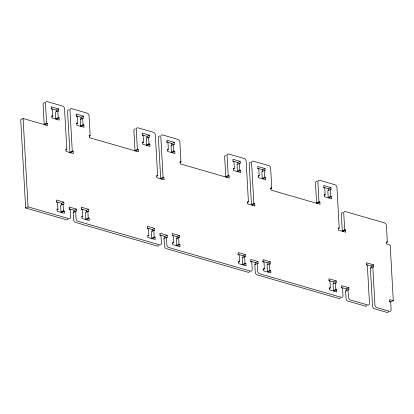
<?xml version="1.0" encoding="UTF-8"?>
<svg xmlns="http://www.w3.org/2000/svg" width="414" height="414" viewBox="0 0 414 414"><rect width="100%" height="100%" fill="white"/><g stroke="black" fill="none" stroke-linecap="round" stroke-linejoin="round"><path stroke-width="0.62" d="M44.769 102.755A2.422 1.651 64.3 0 0 43.077 104.468L44.184 124.231L46.585 123.077L47.491 123.336L47.615 125.577L23.101 118.492L20.7 119.646L25.642 208.014L66.499 219.818A2.422 1.651 64.3 0 0 67.963 219.244M51.357 108.696L56.195 110.093L58.597 108.939L58.721 111.175L57.815 110.911L55.414 112.07L55.792 118.777L56.697 119.041L59.098 117.886L59.223 120.122L51.957 118.026L51.833 115.785L52.744 116.049L52.366 109.337L51.46 109.079L51.331 106.838L58.597 108.939M51.781 116.51L52.744 116.049M55.792 118.777L58.188 117.623L59.098 117.886M44.184 124.231L45.09 124.495L47.491 123.336M76.176 115.863L81.015 117.26L83.416 116.106L83.54 118.342L82.634 118.083L80.233 119.237L80.611 125.949L81.517 126.208L83.918 125.054L84.042 127.289L76.776 125.194L76.652 122.958L77.563 123.217L77.185 116.505L76.279 116.246L76.15 114.01L83.416 116.106M76.6 123.682L77.563 123.217M80.611 125.949L83.007 124.79L83.918 125.054M89.207 136.128L90.169 135.663L89.062 115.904A2.422 1.651 64.3 0 0 87.121 113.141L71.684 108.68A2.422 1.651 64.3 0 0 69.997 110.393L72.269 151.038L69.868 152.192L67.596 111.552A2.422 1.651 64.3 0 1 69.288 109.839M65.857 149.925L66.82 149.464L64.548 108.82A2.422 1.651 64.3 0 0 62.607 106.062L47.17 101.601A2.422 1.651 64.3 0 0 45.478 103.314L46.585 123.077M69.868 152.192L70.773 152.456L73.174 151.296L73.299 153.537L66.038 151.436L65.909 149.2L66.82 149.464M142.157 134.923L146.996 136.32L149.397 135.166L149.521 137.401L148.616 137.137L146.214 138.297L146.592 145.009L147.498 145.267L149.899 144.113L150.023 146.349L142.758 144.253L142.633 142.012L143.544 142.276L143.166 135.564L142.261 135.306L142.137 133.065L149.397 135.166M142.582 142.737L143.544 142.276M135.409 128.945A2.422 1.651 64.3 0 0 133.877 130.695L134.985 150.458L137.386 149.304L138.292 149.563L138.416 151.803L89.383 137.639L89.258 135.404L90.169 135.663M146.592 145.009L148.988 143.849L149.899 144.113M134.985 150.458L135.89 150.722L138.292 149.563M25.642 208.014L28.038 206.86L68.9 218.659A2.422 1.651 64.3 0 0 70.592 216.946L70.173 209.489L69.267 209.23L69.143 206.99L76.404 209.091L76.533 211.326L75.622 211.068L73.221 212.222L73.64 219.679A2.422 1.651 64.3 0 0 75.581 222.437L157.299 246.045A2.422 1.651 64.3 0 0 158.847 245.3M166.371 141.914L171.815 143.487L174.216 142.333L174.341 144.569L173.435 144.31L171.034 145.464L171.412 152.176L172.317 152.435L174.718 151.281L174.843 153.522L167.577 151.421L167.453 149.185L168.363 149.444L167.986 142.737L167.08 142.473L166.951 140.237L174.216 142.333M167.401 149.909L168.363 149.444M56.568 201.908L61.407 203.305L63.808 202.151L63.932 204.387L63.026 204.123L60.625 205.282L61.003 211.994L61.909 212.253L64.31 211.099L64.434 213.334L57.168 211.238L57.044 209.003L57.955 209.261L57.577 202.549L56.671 202.291L56.542 200.05L63.808 202.151M171.412 152.176L173.808 151.022L174.718 151.281M56.992 209.727L57.955 209.261M61.003 211.994L63.399 210.835L64.31 211.099M69.014 208.801L74.008 210.245L76.404 209.091M180.007 162.355L180.97 161.89L179.862 142.131A2.422 1.651 64.3 0 0 177.922 139.368L162.485 134.912A2.422 1.651 64.3 0 0 160.798 136.62L163.069 177.264L160.668 178.418L158.396 137.779A2.422 1.651 64.3 0 1 159.757 136.009M156.658 176.152L157.62 175.691L155.348 135.047A2.422 1.651 64.3 0 0 153.408 132.289L137.971 127.828A2.422 1.651 64.3 0 0 136.278 129.541L137.386 149.304M81.387 209.075L86.226 210.472L88.627 209.318L88.751 211.554L87.846 211.295L85.444 212.449L85.822 219.161L86.728 219.425L89.129 218.266L89.253 220.507L81.988 218.406L81.863 216.17L82.774 216.434L82.396 209.722L81.491 209.458L81.361 207.223L88.627 209.318M81.812 216.895L82.774 216.434M160.668 178.418L161.574 178.682L163.975 177.523L164.099 179.764L156.839 177.663L156.709 175.427L157.62 175.691M85.822 219.161L88.218 218.007L89.129 218.266M232.958 161.149L237.802 162.547L240.198 161.393L240.322 163.628L239.416 163.364L237.015 164.524L237.393 171.236L238.298 171.494L240.7 170.34L240.824 172.576L233.558 170.48L233.434 168.244L234.345 168.503L233.967 161.791L233.061 161.532L232.937 159.292L240.198 161.393M233.382 168.969L234.345 168.503M226.21 155.172A2.422 1.651 64.3 0 0 224.678 156.922L225.785 176.685L228.186 175.531L229.092 175.79L229.216 178.03L180.183 163.866L180.059 161.631L180.97 161.89M237.393 171.236L239.794 170.076L240.7 170.34M225.785 176.685L226.691 176.949L229.092 175.79M257.777 168.317L262.616 169.714L265.017 168.56L265.141 170.796L264.236 170.537L261.834 171.691L262.212 178.403L263.118 178.667L265.519 177.508L265.643 179.748L258.377 177.647L258.253 175.412L259.164 175.676L258.786 168.964L257.881 168.7L257.756 166.464L265.017 168.56M258.201 176.136L259.164 175.676M147.368 228.135L152.212 229.532L154.608 228.378L154.732 230.614L153.827 230.355L151.426 231.509L151.803 238.221L152.709 238.48L155.11 237.326L155.234 239.561L147.969 237.465L147.845 235.23L148.755 235.488L148.378 228.776L147.472 228.518L147.348 226.277L154.608 228.378M262.212 178.403L264.608 177.249L265.519 177.508M147.793 235.954L148.755 235.488M151.803 238.221L154.199 237.062L155.11 237.326M159.814 235.033L164.808 236.472L167.204 235.318L167.334 237.553L166.423 237.294L164.022 238.448L164.441 245.906A2.422 1.651 64.3 0 0 166.381 248.669L248.105 272.272A2.422 1.651 64.3 0 0 249.714 271.346M270.332 188.81L271.77 188.116L270.663 168.358A2.422 1.651 64.3 0 0 268.722 165.595L253.285 161.139A2.422 1.651 64.3 0 0 251.598 162.852L253.87 203.491L251.469 204.645L249.197 164.006A2.422 1.651 64.3 0 1 250.724 162.257M247.458 202.379L248.421 201.918L246.149 161.274A2.422 1.651 64.3 0 0 244.208 158.515L228.771 154.055A2.422 1.651 64.3 0 0 227.079 155.767L228.186 175.531M172.188 235.302L177.026 236.699L179.428 235.545L179.552 237.786L178.646 237.522L176.245 238.676L176.623 245.388L177.528 245.652L179.93 244.493L180.054 246.734L172.788 244.633L172.664 242.397L173.575 242.661L173.197 235.949L172.291 235.685L172.162 233.449L179.428 235.545M172.612 243.121L173.575 242.661M251.469 204.645L252.374 204.909L254.776 203.755L254.9 205.991L247.639 203.89L247.51 201.654L248.421 201.918M176.623 245.388L179.019 244.234L179.93 244.493M323.758 187.376L328.602 188.774L330.998 187.62L331.128 189.855L330.217 189.596L327.816 190.75L328.193 197.462L329.099 197.721L331.5 196.567L331.624 198.803L324.364 196.707L324.234 194.471L325.145 194.73L324.767 188.018L323.862 187.759L323.738 185.524L330.998 187.62M324.183 195.196L325.145 194.73M317.171 181.441A2.422 1.651 64.3 0 0 315.484 183.154L316.586 202.912L318.987 201.758L319.893 202.022L320.017 204.257L270.989 190.093L270.859 187.858L271.77 188.116M328.193 197.462L330.595 196.303L331.5 196.567M316.586 202.912L317.491 203.176L319.893 202.022M237.564 254.186L243.013 255.759L245.409 254.605L245.533 256.84L244.627 256.582L242.226 257.736L242.604 264.448L243.51 264.706L245.911 263.552L246.035 265.788L238.769 263.692L238.645 261.457L239.556 261.715L239.178 255.008L238.273 254.745L238.148 252.509L245.409 254.605M238.593 262.181L239.556 261.715M242.604 264.448L245.005 263.294L245.911 263.552M250.615 261.26L255.609 262.699L258.01 261.544L258.134 263.78L257.223 263.521L254.827 264.675L255.241 272.133A2.422 1.651 64.3 0 0 257.182 274.896L338.906 298.499A2.422 1.651 64.3 0 0 340.365 297.925M338.264 228.606L339.221 228.145L336.949 187.506A2.422 1.651 64.3 0 0 335.009 184.742L319.572 180.281A2.422 1.651 64.3 0 0 317.88 181.994L318.987 201.758M262.383 261.358L267.832 262.931L270.228 261.772L270.352 264.013L269.447 263.749L267.046 264.903L267.423 271.615L268.329 271.879L270.73 270.72L270.854 272.961L263.589 270.859L263.464 268.624L264.375 268.888L263.997 262.176L263.092 261.912L262.968 259.676L270.228 261.772M343.046 212.755A2.422 1.651 64.3 0 0 341.353 214.468L342.269 230.872L344.671 229.718L345.576 229.982L345.7 232.218L338.44 230.117L338.316 227.881L339.221 228.145M262.931 269.581L264.375 268.888M342.269 230.872L343.18 231.136L345.576 229.982M267.423 271.615L269.819 270.461L270.73 270.72M386.386 242.506L387.344 242.045L386.428 225.64A2.422 1.651 64.3 0 0 384.487 222.877L345.442 211.601A2.422 1.651 64.3 0 0 343.755 213.313L344.671 229.718M328.97 280.589L333.813 281.986L336.209 280.832L336.339 283.067L335.428 282.809L333.027 283.963L333.405 290.675L334.31 290.938L336.711 289.779L336.836 292.02L329.575 289.919L329.446 287.683L330.356 287.947L329.979 281.235L329.073 280.971L328.949 278.736L336.209 280.832M366.188 264.562L371.182 266.005L373.583 264.846L373.707 267.087L372.802 266.823L370.401 267.977L372.528 306.008A2.422 1.651 64.3 0 0 374.468 308.772L387.028 312.399A2.422 1.651 64.3 0 0 388.637 311.473M329.394 288.408L330.356 287.947M333.405 290.675L335.806 289.521L336.711 289.779M341.415 287.487L346.409 288.925L348.811 287.771L348.935 290.007L348.024 289.748L345.628 290.902L346.042 298.359A2.422 1.651 64.3 0 0 347.983 301.123L365.386 306.148A2.422 1.651 64.3 0 0 366.933 305.403M387.344 242.045L386.438 241.781L386.562 244.022L390.195 245.067L393.3 300.621L390.899 301.78L389.31 301.32M80.233 119.237L81.144 119.501M72.269 151.038L73.174 151.296M163.069 177.264L163.975 177.523M253.87 203.491L254.776 203.755M373.583 264.846L366.318 262.75L366.442 264.986L367.353 265.25L369.479 303.281A2.422 1.651 64.3 0 1 367.787 304.994L350.384 299.964A2.422 1.651 64.3 0 1 348.443 297.205L348.024 289.748M370.401 267.977L370.856 268.112M167.204 235.318L159.944 233.222L160.068 235.457L160.974 235.721L161.393 243.178A2.422 1.651 64.3 0 1 159.701 244.886L77.982 221.283A2.422 1.651 64.3 0 1 76.041 218.525L75.622 211.068M258.01 261.544L250.744 259.449L250.868 261.684L251.774 261.948L252.193 269.405A2.422 1.651 64.3 0 1 250.501 271.118L168.783 247.51A2.422 1.651 64.3 0 1 166.842 244.752L166.423 237.294M348.811 287.771L341.545 285.676L341.669 287.911L342.58 288.175L342.994 295.632A2.422 1.651 64.3 0 1 341.302 297.345L259.583 273.737A2.422 1.651 64.3 0 1 257.643 270.979L257.223 263.521M393.3 300.621L389.667 299.576L389.791 301.811L390.702 302.075L391.116 309.532A2.422 1.651 64.3 0 1 389.429 311.245L376.869 307.618A2.422 1.651 64.3 0 1 374.924 304.854L372.802 266.823M73.221 212.222L73.676 212.351M164.022 238.448L164.591 238.614M254.827 264.675L255.278 264.805M345.628 290.902L346.078 291.032M371.182 266.005L371.275 267.682M343.18 231.136L343.211 231.695M346.409 288.925L346.518 290.887M330.217 189.596L330.595 196.303M335.428 282.809L335.806 289.521M328.602 188.774L328.695 190.45M333.813 281.986L333.907 283.668M317.491 203.176L317.533 203.874M264.236 170.537L264.608 177.249M269.447 263.749L269.819 270.461M262.616 169.714L262.714 171.396M267.832 262.931L267.925 264.608M252.374 204.909L252.416 205.608M255.609 262.699L255.702 264.38M239.416 163.364L239.794 170.076M244.627 256.582L245.005 263.294M237.802 162.547L237.895 164.223M243.013 255.759L243.106 257.441M226.691 176.949L226.737 177.787M173.435 144.31L173.808 151.022M178.646 237.522L179.019 244.234M171.815 143.487L171.945 145.728M177.026 236.699L177.156 238.94M161.574 178.682L161.62 179.521M164.808 236.472L164.907 238.293M148.616 137.137L148.988 143.849M153.827 230.355L154.199 237.062M146.996 136.32L147.094 137.997M152.212 229.532L152.305 231.209M135.89 150.722L135.921 151.281M82.634 118.083L83.007 124.79M87.846 211.295L88.218 218.007M81.015 117.26L81.108 118.937M86.226 210.472L86.319 212.154M70.773 152.456L70.804 153.014M74.008 210.245L74.116 212.201M57.815 110.911L58.188 117.623M63.026 204.123L63.399 210.835M56.195 110.093L56.294 111.77M61.407 203.305L61.505 204.982M45.09 124.495L45.131 125.194M23.101 118.492L28.038 206.86"/></g></svg>
